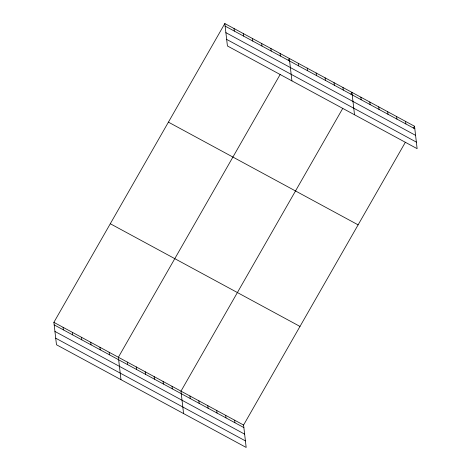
<?xml version="1.0" encoding="UTF-8"?>
<svg xmlns="http://www.w3.org/2000/svg" width="471" height="471" viewBox="0 0 471 471"><rect width="100%" height="100%" fill="white"/><g stroke="black" fill="none" stroke-linecap="round" stroke-linejoin="round"><path stroke-width="0.71" d="M405.36 142.271L243.578 425.036L246.174 447.45L56.473 344.754L53.882 322.341L224.826 23.55L414.527 126.246L417.118 148.659L227.422 45.964L224.826 23.55M280.157 74.489L118.38 357.253L120.97 379.667M288.27 60.317L289.324 58.469L291.92 80.882M342.758 108.383L180.982 391.148L183.572 413.562M350.866 94.206L351.925 92.357L354.516 114.771M413.467 128.094L414.527 126.246M225.12 26.093L414.821 128.795M225.88 32.652L415.575 135.348M226.663 39.405L416.358 142.107M168.418 122.148L358.113 224.85M110.296 223.737L299.992 326.438M53.882 322.341L243.578 425.036M54.177 324.884L243.872 427.58M54.936 331.443L244.632 434.138M55.719 338.196L245.415 440.891M405.584 121.406L405.878 123.95M396.641 116.567L396.935 119.11M387.698 111.721L387.992 114.27M378.755 106.882L379.049 109.425M369.812 102.042L370.106 104.586M360.868 97.197L361.163 99.746M342.982 87.518L343.277 90.061M334.039 82.672L334.333 85.222M325.096 77.833L325.39 80.376M316.153 72.993L316.447 75.537M307.21 68.148L307.504 70.697M298.267 63.308L298.561 65.852M280.11 53.476L280.404 56.025M270.896 48.489L271.19 51.039M261.682 43.503L261.976 46.046M252.468 38.516L252.762 41.059M243.254 33.523L243.548 36.073M234.04 28.537L234.334 31.086M234.635 420.197L234.929 422.74M225.691 415.351L225.986 417.901M216.748 410.512L217.043 413.055M207.805 405.672L208.1 408.216M198.862 400.827L199.156 403.376M189.925 395.987L190.219 398.531M172.039 386.302L172.333 388.852M163.096 381.463L163.39 384.006M154.152 376.623L154.447 379.167M145.209 371.778L145.504 374.327M136.266 366.938L136.561 369.482M127.323 362.099L127.617 364.642M109.166 352.267L109.46 354.81M99.952 347.28L100.246 349.823M90.738 342.293L91.033 344.837M81.524 337.301L81.819 339.85M72.31 332.314L72.605 334.857M63.096 327.327L63.391 329.871"/></g></svg>
